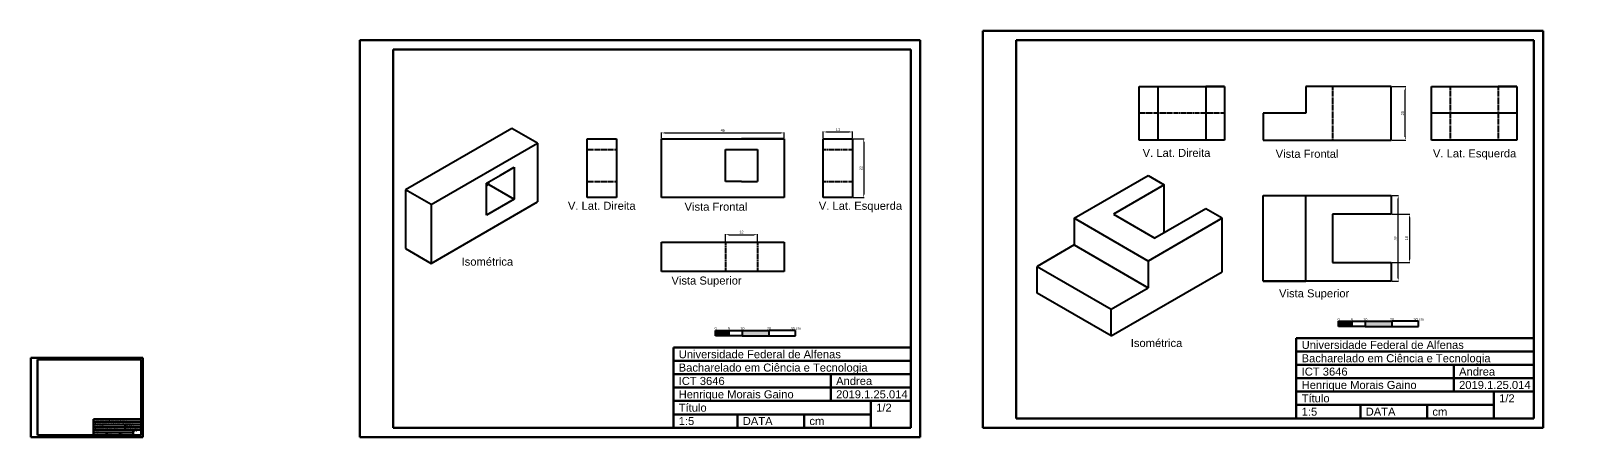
# Model space of a CAD drawing. Header units: centimetres. Extents: x 0 to 1336, y 0 to 300.
# Drawn here: x 0 to 579, y 0 to 152 of the extents above; entities that cross this region are included whole.
import ezdxf
from ezdxf.enums import TextEntityAlignment as Align

# ---------------------------------------------------------------- set-up
doc = ezdxf.new("R2010")
doc.units = ezdxf.units.CM
doc.header["$LTSCALE"] = 0.05
doc.linetypes.add('DASHED2', pattern=[9.525, 6.35, -3.175])
doc.layers.get('0').update_dxf_attribs({"lineweight": 50})
for name, color, linetype, lineweight in [('ARESTA', 6, 'Continuous', 40), ('ARESTA NV', 6, 'DASHED2', 40), ('COTAS', 1, 'Continuous', 15), ('TEXTO', 4, 'Continuous', 30)]:
    doc.layers.add(name, color=color, linetype=linetype, lineweight=lineweight)
doc.styles.add('style1', font='arial.ttf', dxfattribs={"height": 0.6})
doc.styles.add('style1-5 cota', font='arial.ttf', dxfattribs={"height": 1})
doc.dimstyles.new('cota 1-5', dxfattribs={"dimtxt": 1, "dimasz": 1.25, "dimexe": 0.18, "dimexo": 0.1625, "dimgap": 0.5, "dimtad": 1, "dimtxsty": 'style1-5 cota', "dimcen": 0.09, "dimclrd": 256, "dimclre": 256, "dimclrt": 256, "dimadec": 0, "dimazin": 0, "dimtfac": 1, "dimtmove": 0, "dimatfit": 3, "dimfxl": 1, "dimarcsym": 0})

# ---------------------------------------------------------------- blocks, each defined once
blk = doc.blocks.new('*D1')
at = {"layer": 'COTAS', "lineweight": -2, "transparency": 16777216}
for p, q in [((236.3, 111.81), (236.3, 114.01)), ((237.55, 113.83), (281.05, 113.83)), ((282.3, 111.81), (282.3, 114.01))]:
    blk.add_line(p, q, dxfattribs=at)
at = {"layer": 'COTAS', "transparency": 16777216}
for points in [[(237.55, 114.04), (237.55, 113.62), (236.3, 113.83)], [(281.05, 114.04), (281.05, 113.62), (282.3, 113.83)]]:
    blk.add_solid(points, dxfattribs=at)
at = {"layer": 'Defpoints', "color": 0, "transparency": 16777216}
for p in [(236.3, 111.65), (282.3, 113.83), (282.3, 111.65)]:
    blk.add_point(p, dxfattribs=at)
at = {"layer": 'COTAS', "transparency": 16777216, "insert": (259.3, 114.84), "char_height": 1, "attachment_point": 5, "style": 'style1-5 cota'}
blk.add_mtext('46', dxfattribs=at)
blk = doc.blocks.new('*D2')
at = {"layer": 'COTAS', "lineweight": -2, "transparency": 16777216}
for p, q in [((296.97, 111.81), (296.97, 114.38)), ((298.22, 114.2), (306.72, 114.2)), ((307.97, 111.81), (307.97, 114.38))]:
    blk.add_line(p, q, dxfattribs=at)
at = {"layer": 'COTAS', "transparency": 16777216}
for points in [[(298.22, 114.41), (298.22, 113.99), (296.97, 114.2)], [(306.72, 114.41), (306.72, 113.99), (307.97, 114.2)]]:
    blk.add_solid(points, dxfattribs=at)
at = {"layer": 'Defpoints', "color": 0, "transparency": 16777216}
for p in [(296.97, 111.65), (307.97, 114.2), (307.97, 111.65)]:
    blk.add_point(p, dxfattribs=at)
at = {"layer": 'COTAS', "transparency": 16777216, "insert": (302.47, 115.2), "char_height": 1, "attachment_point": 5, "style": 'style1-5 cota'}
blk.add_mtext('11', dxfattribs=at)
blk = doc.blocks.new('*D3')
at = {"layer": 'COTAS', "lineweight": -2, "transparency": 16777216}
for p, q in [((308.14, 111.65), (312.31, 111.65)), ((312.13, 110.4), (312.13, 90.9)), ((308.14, 89.65), (312.31, 89.65))]:
    blk.add_line(p, q, dxfattribs=at)
at = {"layer": 'COTAS', "transparency": 16777216}
for points in [[(311.92, 110.4), (312.34, 110.4), (312.13, 111.65)], [(311.92, 90.9), (312.34, 90.9), (312.13, 89.65)]]:
    blk.add_solid(points, dxfattribs=at)
at = {"layer": 'Defpoints', "color": 0, "transparency": 16777216}
for p in [(307.97, 111.65), (307.97, 89.65), (312.13, 89.65)]:
    blk.add_point(p, dxfattribs=at)
at = {"layer": 'COTAS', "transparency": 16777216, "insert": (311.13, 100.65), "char_height": 1, "attachment_point": 5, "rotation": 90, "style": 'style1-5 cota'}
blk.add_mtext('22', dxfattribs=at)
blk = doc.blocks.new('*D9')
at = {"layer": 'COTAS', "lineweight": -2, "transparency": 16777216}
for p, q in [((260.3, 73.07), (260.3, 75.93)), ((261.55, 75.75), (271.05, 75.75)), ((272.3, 73.07), (272.3, 75.93))]:
    blk.add_line(p, q, dxfattribs=at)
at = {"layer": 'COTAS', "transparency": 16777216}
for points in [[(261.55, 75.96), (261.55, 75.54), (260.3, 75.75)], [(271.05, 75.96), (271.05, 75.54), (272.3, 75.75)]]:
    blk.add_solid(points, dxfattribs=at)
at = {"layer": 'Defpoints', "color": 0, "transparency": 16777216}
for p in [(272.3, 75.75), (260.3, 72.91), (272.3, 72.91)]:
    blk.add_point(p, dxfattribs=at)
at = {"layer": 'COTAS', "transparency": 16777216, "insert": (266.3, 76.76), "char_height": 1, "attachment_point": 5, "style": 'style1-5 cota'}
blk.add_mtext('12', dxfattribs=at)
blk = doc.blocks.new('*D10')
at = {"layer": 'COTAS', "lineweight": -2, "transparency": 16777216}
for p, q in [((510.03, 83.39), (516.85, 83.39)), ((516.67, 82.14), (516.67, 66.64)), ((510.03, 65.39), (516.85, 65.39))]:
    blk.add_line(p, q, dxfattribs=at)
at = {"layer": 'COTAS', "transparency": 16777216}
for points in [[(516.46, 82.14), (516.87, 82.14), (516.67, 83.39)], [(516.46, 66.64), (516.87, 66.64), (516.67, 65.39)]]:
    blk.add_solid(points, dxfattribs=at)
at = {"layer": 'Defpoints', "color": 0, "transparency": 16777216}
for p in [(509.87, 83.39), (509.87, 65.39), (516.67, 65.39)]:
    blk.add_point(p, dxfattribs=at)
at = {"layer": 'COTAS', "transparency": 16777216, "insert": (515.66, 74.39), "char_height": 1, "attachment_point": 5, "rotation": 90, "style": 'style1-5 cota'}
blk.add_mtext('18', dxfattribs=at)
blk = doc.blocks.new('*D11')
at = {"layer": 'COTAS', "lineweight": -2, "transparency": 16777216}
for p, q in [((510.03, 90.39), (512.62, 90.39)), ((512.44, 59.64), (512.44, 89.14)), ((510.03, 58.39), (512.62, 58.39))]:
    blk.add_line(p, q, dxfattribs=at)
at = {"layer": 'COTAS', "transparency": 16777216}
for points in [[(512.23, 89.14), (512.65, 89.14), (512.44, 90.39)], [(512.23, 59.64), (512.65, 59.64), (512.44, 58.39)]]:
    blk.add_solid(points, dxfattribs=at)
at = {"layer": 'Defpoints', "color": 0, "transparency": 16777216}
for p in [(509.87, 90.39), (512.44, 90.39), (509.87, 58.39)]:
    blk.add_point(p, dxfattribs=at)
at = {"layer": 'COTAS', "transparency": 16777216, "insert": (511.43, 74.39), "char_height": 1, "attachment_point": 5, "rotation": 90, "style": 'style1-5 cota'}
blk.add_mtext('32', dxfattribs=at)
blk = doc.blocks.new('*D12')
at = {"layer": 'COTAS', "lineweight": -2, "transparency": 16777216}
for p, q in [((510.03, 131.18), (515.3, 131.18)), ((515.12, 112.43), (515.12, 129.93)), ((510.03, 111.18), (515.3, 111.18))]:
    blk.add_line(p, q, dxfattribs=at)
at = {"layer": 'COTAS', "transparency": 16777216}
for points in [[(514.91, 129.93), (515.33, 129.93), (515.12, 131.18)], [(514.91, 112.43), (515.33, 112.43), (515.12, 111.18)]]:
    blk.add_solid(points, dxfattribs=at)
at = {"layer": 'Defpoints', "color": 0, "transparency": 16777216}
for p in [(509.87, 131.18), (515.12, 131.18), (509.87, 111.18)]:
    blk.add_point(p, dxfattribs=at)
at = {"layer": 'COTAS', "transparency": 16777216, "insert": (514.11, 121.18), "char_height": 1, "attachment_point": 5, "rotation": 90, "style": 'style1-5 cota'}
blk.add_mtext('20', dxfattribs=at)

msp = doc.modelspace()

# ---------------------------------------------------------------- hatches: boundary and pattern name
at = {"layer": 'ARESTA'}
h = msp.add_hatch(color=256, dxfattribs=at)
h.dxf.hatch_style = 1
h.paths.add_polyline_path([(495.093, 43.384), (490.093, 43.384), (490.093, 41.384), (495.093, 41.384)])
h.paths.add_polyline_path([(504.478, 102.628), (506.531, 102.628), (506.531, 104.689), (504.478, 104.689)], flags=9)
h.paths.add_polyline_path([(554.226, 102.978), (556.279, 102.978), (556.279, 105.039), (554.226, 105.039)], flags=9)
h.paths.add_polyline_path([(564.905, 88.464), (564.905, 90.518), (562.845, 90.518), (562.845, 88.464)], flags=9)
h.paths.add_polyline_path([(517.951, 43.245), (522.266, 43.245), (522.266, 44.778), (517.951, 44.778)], flags=9)
h.paths.add_polyline_path([(509.076, 43.246), (511.14, 43.246), (511.14, 44.778), (509.076, 44.778)], flags=9)
h.paths.add_polyline_path([(499.076, 43.246), (501.14, 43.246), (501.14, 44.778), (499.076, 44.778)], flags=9)
h.paths.add_polyline_path([(494.469, 43.251), (495.748, 43.251), (495.748, 44.756), (494.469, 44.756)], flags=9)
h.paths.add_polyline_path([(489.464, 43.246), (490.752, 43.246), (490.752, 44.778), (489.464, 44.778)], flags=9)
h = msp.add_hatch(color=256, dxfattribs=at)
h.dxf.hatch_style = 1
h.paths.add_polyline_path([(261.617, 39.884), (256.617, 39.884), (256.617, 37.884), (261.617, 37.884)])
h.paths.add_polyline_path([(271.002, 99.128), (273.056, 99.128), (273.056, 101.189), (271.002, 101.189)], flags=9)
h.paths.add_polyline_path([(320.75, 99.478), (322.804, 99.478), (322.804, 101.539), (320.75, 101.539)], flags=9)
h.paths.add_polyline_path([(331.43, 84.964), (331.43, 87.018), (329.369, 87.018), (329.369, 84.964)], flags=9)
h.paths.add_polyline_path([(284.475, 39.745), (288.79, 39.745), (288.79, 41.278), (284.475, 41.278)], flags=9)
h.paths.add_polyline_path([(275.6, 39.746), (277.665, 39.746), (277.665, 41.278), (275.6, 41.278)], flags=9)
h.paths.add_polyline_path([(265.6, 39.746), (267.665, 39.746), (267.665, 41.278), (265.6, 41.278)], flags=9)
h.paths.add_polyline_path([(260.993, 39.751), (262.272, 39.751), (262.272, 41.256), (260.993, 41.256)], flags=9)
h.paths.add_polyline_path([(255.989, 39.746), (257.276, 39.746), (257.276, 41.278), (255.989, 41.278)], flags=9)
at = {"layer": 'COTAS'}
h = msp.add_hatch(color=6, dxfattribs=at)
h.dxf.hatch_style = 1
h.paths.add_polyline_path([(276.617, 39.884), (266.617, 39.884), (266.617, 37.884), (276.617, 37.884)])
h.paths.add_polyline_path([(510.093, 43.384), (500.093, 43.384), (500.093, 41.384), (510.093, 41.384)])
h.paths.add_polyline_path([(902.038, 81.23), (892.038, 81.23), (892.038, 79.23), (902.038, 79.23)])
h.paths.add_polyline_path([(1281.203, 42.894), (1271.203, 42.894), (1271.203, 40.894), (1281.203, 40.894)])

# ---------------------------------------------------------------- linework, layer by layer
for p, q in [((356.763, 3.5), (356.763, 152)), ((356.763, 152), (566.763, 152)), ((566.763, 152), (566.763, 3.5)), ((123.287, 0), (123.287, 148.5)), ((123.287, 148.5), (333.287, 148.5)), ((135.787, 3.5), (135.787, 145)), ((135.787, 145), (329.787, 145)), ((329.787, 145), (329.787, 3.5)), ((333.287, 148.5), (333.287, 0)), ((369.263, 7), (369.263, 148.5)), ((369.263, 148.5), (563.263, 148.5)), ((563.263, 148.5), (563.263, 7)), ((474.263, 7), (474.263, 37)), ((474.263, 37), (563.263, 37)), ((563.263, 37), (563.263, 7)), ((0, 0), (0, 29.7)), ((0, 29.7), (42, 29.7)), ((2.5, 29), (41.3, 29)), ((2.5, 0.7), (2.5, 29)), ((41.3, 29), (41.3, 0.7)), ((42, 29.7), (42, 0)), ((240.787, 3.5), (240.787, 33.5)), ((240.787, 33.5), (329.787, 33.5)), ((329.787, 33.5), (329.787, 3.5)), ((474.263, 32), (563.263, 32)), ((240.787, 28.5), (329.787, 28.5)), ((240.787, 23.5), (329.787, 23.5)), ((299.787, 23.5), (299.787, 13.5)), ((474.263, 27), (563.263, 27)), ((533.263, 27), (533.263, 17)), ((240.787, 18.5), (329.787, 18.5)), ((474.263, 22), (563.263, 22)), ((240.787, 13.5), (329.787, 13.5)), ((314.787, 13.5), (314.787, 3.5)), ((474.263, 17), (563.263, 17)), ((474.263, 12), (548.263, 12)), ((498.263, 12), (498.263, 7)), ((523.263, 12), (523.263, 7)), ((548.263, 17), (548.263, 7)), ((23.5, 0.7), (23.5, 6.7)), ((23.5, 6.7), (41.3, 6.7)), ((41.3, 6.7), (41.3, 0.7)), ((240.787, 8.5), (314.787, 8.5)), ((264.787, 8.5), (264.787, 3.5)), ((289.787, 8.5), (289.787, 3.5)), ((563.263, 7), (369.263, 7)), ((563.263, 7), (474.263, 7)), ((474.263, 7), (563.263, 7)), ((42, 0), (0, 0)), ((41.3, 0.7), (2.5, 0.7)), ((23.5, 5.7), (41.3, 5.7)), ((23.5, 4.7), (41.3, 4.7)), ((23.5, 3.7), (41.3, 3.7)), ((23.5, 2.7), (41.3, 2.7)), ((23.5, 1.7), (38.3, 1.7)), ((41.3, 0.7), (23.5, 0.7)), ((23.5, 0.7), (41.3, 0.7)), ((28.3, 1.7), (28.3, 0.7)), ((33.3, 1.7), (33.3, 0.7)), ((35.3, 4.7), (35.3, 2.7)), ((38.3, 2.7), (38.3, 0.7)), ((333.287, 0), (123.287, 0)), ((329.787, 3.5), (135.787, 3.5)), ((329.787, 3.5), (240.787, 3.5)), ((240.787, 3.5), (329.787, 3.5)), ((566.763, 3.5), (356.763, 3.5))]:
    msp.add_line(p, q)
at = {"layer": 'ARESTA'}
for p, q in [((415.313, 111.182), (415.313, 131.182)), ((415.313, 131.182), (447.313, 131.182)), ((415.313, 131.182), (422.313, 131.182)), ((422.313, 131.182), (422.313, 111.182)), ((447.313, 131.182), (440.313, 131.182)), ((440.313, 131.182), (440.313, 111.182)), ((447.313, 131.182), (447.313, 111.182)), ((509.87, 131.182), (477.87, 131.182)), ((477.87, 131.182), (477.87, 121.182)), ((509.87, 131.182), (487.87, 131.182)), ((509.87, 111.182), (509.87, 131.182)), ((524.932, 111.182), (524.932, 131.182)), ((524.932, 131.182), (556.932, 131.182)), ((524.932, 131.182), (531.932, 131.182)), ((556.932, 131.182), (549.932, 131.182)), ((556.932, 131.182), (556.932, 111.182)), ((477.87, 121.182), (461.87, 121.182)), ((461.87, 121.182), (461.87, 111.182)), ((461.87, 121.182), (461.87, 111.182)), ((556.932, 121.182), (524.932, 121.182)), ((180.292, 115.52), (140.455, 92.52)), ((189.818, 110.02), (180.292, 115.52)), ((208.441, 89.65), (208.441, 111.65)), ((208.441, 111.65), (219.441, 111.65)), ((219.441, 111.65), (219.441, 89.65)), ((236.304, 89.65), (236.304, 111.65)), ((236.304, 111.65), (282.304, 111.65)), ((282.304, 111.65), (266.304, 111.65)), ((282.304, 111.65), (282.304, 89.65)), ((296.973, 89.65), (296.973, 111.65)), ((296.973, 111.65), (307.973, 111.65)), ((307.973, 111.65), (307.973, 89.65)), ((447.313, 111.182), (415.313, 111.182)), ((461.87, 111.182), (509.87, 111.182)), ((556.932, 111.182), (524.932, 111.182)), ((149.981, 87.02), (189.818, 110.02)), ((189.818, 110.02), (189.818, 88.02)), ((189.818, 110.02), (189.818, 100.02)), ((260.304, 95.65), (260.304, 107.65)), ((260.304, 107.65), (272.304, 107.65)), ((272.304, 107.65), (272.304, 95.65)), ((175.962, 98.02), (181.158, 101.02)), ((181.158, 101.02), (181.158, 89.02)), ((170.766, 95.02), (175.962, 98.02)), ((170.766, 83.02), (170.766, 95.02)), ((171.632, 94.52), (170.766, 94.02)), ((171.632, 94.52), (171.632, 95.52)), ((171.632, 94.52), (181.158, 89.02)), ((266.304, 95.65), (260.304, 95.65)), ((266.304, 95.65), (272.304, 95.65)), ((390.986, 81.892), (418.699, 97.892)), ((424.761, 94.392), (405.708, 83.392)), ((418.699, 97.892), (424.761, 94.392)), ((424.761, 76.392), (424.761, 94.392)), ((149.981, 87.02), (140.455, 92.52)), ((140.455, 92.52), (140.455, 70.52)), ((149.981, 65.02), (189.818, 88.02)), ((149.981, 87.02), (149.981, 65.02)), ((181.158, 89.02), (170.766, 83.02)), ((219.441, 89.65), (208.441, 89.65)), ((282.304, 89.65), (236.304, 89.65)), ((307.973, 89.65), (296.973, 89.65)), ((461.87, 90.391), (509.87, 90.391)), ((461.87, 58.391), (461.87, 90.391)), ((477.87, 58.391), (477.87, 90.391)), ((509.87, 90.391), (509.87, 83.391)), ((509.87, 90.391), (509.87, 83.391)), ((418.699, 65.892), (390.986, 81.892)), ((390.986, 81.892), (390.986, 71.892)), ((405.708, 83.392), (421.297, 74.392)), ((446.411, 81.892), (418.699, 65.892)), ((440.349, 85.392), (421.297, 74.392)), ((446.411, 81.892), (440.349, 85.392)), ((446.411, 61.892), (446.411, 81.892)), ((509.87, 83.391), (487.87, 83.391)), ((487.87, 83.391), (487.87, 65.391)), ((140.455, 70.52), (149.981, 65.02)), ((236.304, 72.908), (282.304, 72.908)), ((236.304, 61.908), (236.304, 72.908)), ((282.304, 72.908), (282.304, 61.908)), ((390.986, 71.892), (377.129, 63.892)), ((390.986, 71.892), (418.699, 55.892)), ((377.129, 53.892), (377.129, 63.892)), ((377.129, 63.892), (404.842, 47.892)), ((418.699, 65.892), (418.699, 55.892)), ((487.87, 65.391), (509.87, 65.391)), ((509.87, 65.391), (509.87, 58.391)), ((282.304, 61.908), (236.304, 61.908)), ((404.842, 37.892), (446.411, 61.892)), ((509.87, 58.391), (461.87, 58.391)), ((461.87, 58.391), (477.87, 58.391)), ((404.842, 37.892), (377.129, 53.892)), ((404.842, 47.892), (418.699, 55.892)), ((404.842, 37.892), (404.842, 47.892)), ((490.093, 43.384), (495.093, 43.384)), ((490.093, 41.384), (490.093, 43.384)), ((495.093, 41.384), (490.093, 41.384)), ((495.093, 43.384), (495.093, 41.384)), ((495.093, 43.384), (500.093, 43.384)), ((495.093, 41.384), (495.093, 43.384)), ((500.093, 41.384), (495.093, 41.384)), ((500.093, 43.384), (500.093, 41.384)), ((500.093, 43.384), (510.093, 43.384)), ((500.093, 41.384), (510.093, 41.384)), ((510.093, 43.384), (510.093, 41.384)), ((520.093, 43.384), (510.093, 43.384)), ((510.093, 41.384), (520.093, 41.384)), ((520.093, 41.384), (520.093, 43.384)), ((256.617, 39.884), (261.617, 39.884)), ((256.617, 37.884), (256.617, 39.884)), ((261.617, 37.884), (256.617, 37.884)), ((261.617, 39.884), (261.617, 37.884)), ((261.617, 39.884), (266.617, 39.884)), ((261.617, 37.884), (261.617, 39.884)), ((266.617, 37.884), (261.617, 37.884)), ((266.617, 39.884), (266.617, 37.884)), ((266.617, 39.884), (276.617, 39.884)), ((266.617, 37.884), (276.617, 37.884)), ((276.617, 39.884), (276.617, 37.884)), ((286.617, 39.884), (276.617, 39.884)), ((276.617, 37.884), (286.617, 37.884)), ((286.617, 37.884), (286.617, 39.884))]:
    msp.add_line(p, q, dxfattribs=at)
at = {"layer": 'ARESTA NV'}
for p, q in [((487.87, 131.182), (487.87, 111.182)), ((531.932, 131.182), (531.932, 111.182)), ((549.932, 131.182), (549.932, 111.182)), ((447.313, 121.182), (415.313, 121.182)), ((208.441, 107.65), (219.441, 107.65)), ((296.973, 107.65), (307.973, 107.65)), ((208.441, 95.65), (219.441, 95.65)), ((296.973, 95.65), (307.973, 95.65)), ((260.304, 72.908), (260.304, 61.908)), ((272.304, 72.908), (272.304, 61.908))]:
    msp.add_line(p, q, dxfattribs=at)

# ---------------------------------------------------------------- texts
at = {"layer": 'ARESTA', "style": 'style1-5 cota'}
for s, p in [('0', (256.632, 40.134)), ('5', (261.632, 40.134)), ('10', (266.632, 40.134)), ('20', (276.632, 40.134)), ('30 cm', (286.632, 40.134)), ('0', (490.108, 43.518)), ('5', (495.108, 43.518)), ('10', (500.108, 43.518)), ('20', (510.108, 43.518)), ('30 cm', (520.108, 43.518))]:
    msp.add_text(s, height=1, dxfattribs=at).set_placement(p, align=Align.CENTER)
at = {"layer": 'TEXTO', "style": 'style1'}
for s, p in [('V. Lat. Direita', (416.672, 103.962)), ('Vista Frontal', (466.529, 103.622)), ('V. Lat. Esquerda', (525.472, 103.77)), ('V. Lat. Direita', (201.265, 84.161)), ('Vista Frontal', (244.985, 83.821)), ('V. Lat. Esquerda', (295.297, 84.161)), ('Isométrica', (161.414, 63.256)), ('Vista Superior', (240.066, 56.179)), ('Vista Superior', (467.789, 51.393)), ('Isométrica', (412.218, 32.795))]:
    msp.add_text(s, height=3, dxfattribs=at).set_placement(p, align=Align.BOTTOM_LEFT)
for s, height, p in [('Universidade Federal de Alfenas', 3, (476.263, 36)), ('Universidade Federal de Alfenas', 3, (242.787, 32.5)), ('Bacharelado em Ciência e Tecnologia', 3, (476.263, 31)), ('Bacharelado em Ciência e Tecnologia', 3, (242.787, 27.5)), ('ICT 3646', 3, (476.263, 26)), ('Andrea', 3, (535.263, 26)), ('Henrique Morais Gaino', 3, (242.787, 17.5)), ('ICT 3646', 3, (242.787, 22.5)), ('Andrea', 3, (301.787, 22.5)), ('2019.1.25.014', 3, (301.787, 17.5)), ('Henrique Morais Gaino', 3, (476.263, 21)), ('2019.1.25.014', 3, (535.263, 21)), ('Título', 3, (242.787, 12.5)), ('1/2', 3, (316.787, 12.5)), ('Título', 3, (476.263, 16)), ('1/2', 3, (550.263, 16)), ('Universidade Federal de Alfenas', 0.6, (23.9, 6.5)), ('1:5', 3, (242.787, 7.5)), ('DATA', 3, (266.787, 7.5)), ('cm', 3, (291.787, 7.5)), ('1:5', 3, (476.263, 11)), ('DATA', 3, (500.263, 11)), ('cm', 3, (525.263, 11)), ('Título', 0.6, (23.9, 2.5)), ('1:1', 0.6, (23.9, 1.5)), ('Bacharelado em Ciência e Tecnologia', 0.6, (23.9, 5.5)), ('Henrique Morais Gaino', 0.6, (23.9, 3.5)), ('ICT 3646', 0.6, (23.9, 4.5)), ('DATA', 0.6, (28.7, 1.5)), ('mm', 0.6, (33.7, 1.5)), ('Andrea', 0.6, (35.7, 4.5)), ('2019.1.25.014', 0.6, (35.7, 3.5)), ('1/2', 0.6, (38.7, 2.5))]:
    msp.add_text(s, height=height, dxfattribs=at).set_placement(p, align=Align.TOP_LEFT)

# ---------------------------------------------------------------- dimensions: what is measured, and where the dimension line sits
at = {"layer": 'COTAS'}
for base, p1, p2, picture, middle in [((515.118, 131.182), (509.87, 111.182), (509.87, 131.182), '*D12', (514.108, 121.182)), ((312.132, 89.65), (307.973, 111.65), (307.973, 89.65), '*D3', (311.13, 100.65)), ((512.437, 90.391), (509.87, 58.391), (509.87, 90.391), '*D11', (511.426, 74.391)), ((516.666, 65.391), (509.87, 83.391), (509.87, 65.391), '*D10', (515.655, 74.391))]:
    dim = msp.add_linear_dim(base=base, p1=p1, p2=p2, angle=90, dimstyle='cota 1-5', dxfattribs=at)
    dim.commit()
    dim.dimension.update_dxf_attribs({"geometry": picture, "text_midpoint": middle})
for base, p1, p2, picture, middle in [((307.973, 114.199), (296.973, 111.65), (307.973, 111.65), '*D2', (302.473, 115.201)), ((282.304, 113.832), (236.304, 111.65), (282.304, 111.65), '*D1', (259.304, 114.843)), ((272.304, 75.753), (260.304, 72.908), (272.304, 72.908), '*D9', (266.304, 76.755))]:
    dim = msp.add_linear_dim(base=base, p1=p1, p2=p2, dimstyle='cota 1-5', dxfattribs=at)
    dim.commit()
    dim.dimension.update_dxf_attribs({"geometry": picture, "text_midpoint": middle})

doc.saveas('drawing.dxf')
